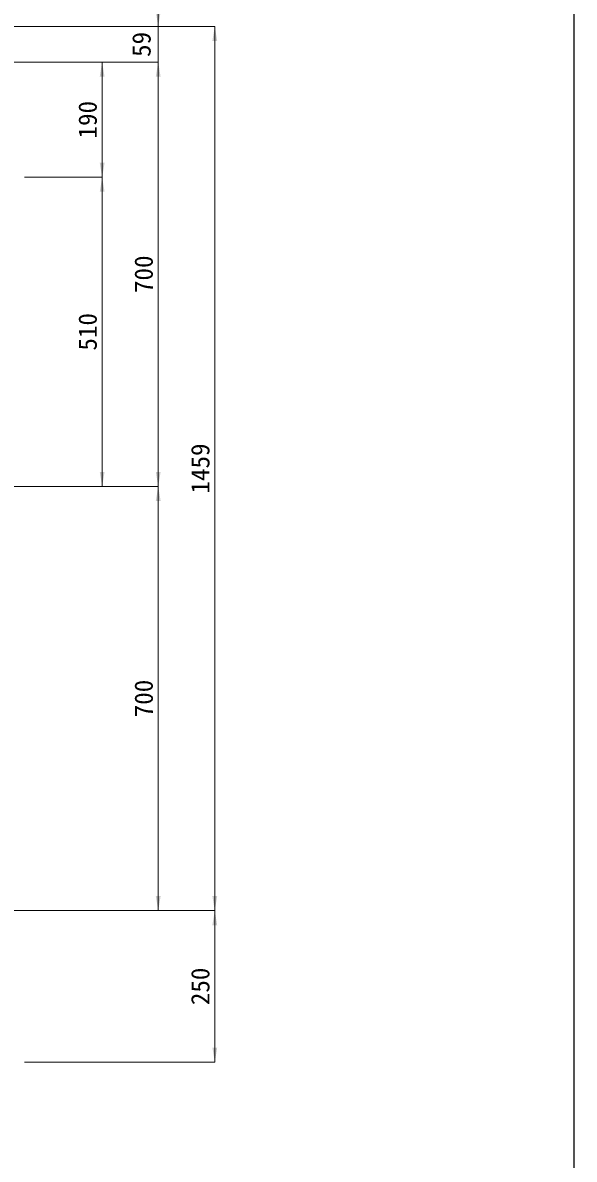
# Model space of a CAD drawing. Units: millimetres at full size; some dimension numbers follow another scale. Extents: x 40781 to 122968, y -21714 to -2620.
# Drawn here: x 76184 to 77093, y -12546 to -10670 of the extents above; entities that cross this region are included whole.
import ezdxf
from ezdxf.enums import TextEntityAlignment as Align

# ---------------------------------------------------------------- set-up
doc = ezdxf.new("R2010")
doc.units = ezdxf.units.MM
doc.header["$LTSCALE"] = 18
doc.layers.add('寸法線', color=7, linetype='Continuous', lineweight=9)
doc.layers.add('枠', color=5, linetype='Continuous', lineweight=25)
doc.styles.add('ＭＳ ゴシック', font='')
doc.styles.get('ＭＳ ゴシック').set_extended_font_data('MS Gothic')

# ---------------------------------------------------------------- blocks, each defined once
blk = doc.blocks.new('filled_arrow')
at = {"color": 0, "linetype": 'Continuous', "lineweight": -2}
blk.add_solid([(7.5, 1.25), (0, 0), (7.5, -1.25)], dxfattribs=at)

msp = doc.modelspace()

# ---------------------------------------------------------------- linework, layer by layer
at = {"layer": '寸法線'}
for p, q in [((76407.39, -10628.44), (76407.39, -10783.44)), ((75994.6, -10676.44), (76407.39, -10676.44)), ((75994.6, -10676.44), (76500.66, -10676.44)), ((76500.66, -12135.44), (76500.66, -10676.44)), ((75939.6, -10735.44), (76407.39, -10735.44)), ((75939.6, -10735.44), (76407.39, -10735.44)), ((75939.6, -10735.44), (76314.98, -10735.44)), ((76314.98, -10735.44), (76314.98, -10925.44)), ((76407.39, -10735.44), (76407.39, -11435.44)), ((76187.1, -10925.44), (76314.98, -10925.44)), ((76187.1, -10925.44), (76314.98, -10925.44)), ((76314.98, -11435.44), (76314.98, -10925.44)), ((75939.6, -11435.44), (76407.39, -11435.44)), ((75939.6, -11435.44), (76314.98, -11435.44)), ((75939.6, -11435.44), (76407.39, -11435.44)), ((76407.39, -12135.44), (76407.39, -11435.44)), ((75937.1, -12135.44), (76500.66, -12135.44)), ((75937.1, -12135.44), (76500.66, -12135.44)), ((75937.1, -12135.44), (76407.39, -12135.44)), ((76500.66, -12135.44), (76500.66, -12385.44)), ((76187.1, -12385.44), (76500.66, -12385.44))]:
    msp.add_line(p, q, dxfattribs=at)
at = {"layer": '枠'}
msp.add_line((77093.18, -14601.31), (77093.18, -10121.31), dxfattribs=at)

# ---------------------------------------------------------------- block references
at = {"layer": '寸法線', "xscale": 3.2, "yscale": 3.2}
for p, rotation in [((76407.39, -10676.44), 90), ((76500.66, -10676.44), 270), ((76314.98, -10735.44), 270), ((76407.39, -10735.44), 270), ((76407.39, -10735.44), 270), ((76314.98, -10925.44), 90), ((76314.98, -10925.44), 270), ((76314.98, -11435.44), 90), ((76407.39, -11435.44), 90), ((76407.39, -11435.44), 270), ((76407.39, -12135.44), 90), ((76500.66, -12135.44), 90), ((76500.66, -12135.44), 270), ((76500.66, -12385.44), 90)]:
    msp.add_blockref('filled_arrow', p, dxfattribs=dict(at, rotation=rotation))

# ---------------------------------------------------------------- texts
at = {"layer": '寸法線', "style": 'ＭＳ ゴシック'}
for s, p in [('59', (76379.7, -10706.2)), ('190', (76290.98, -10830.44)), ('700', (76383.39, -11085.44)), ('510', (76290.98, -11180.44)), ('1459', (76476.66, -11405.94)), ('700', (76383.39, -11785.44)), ('250', (76476.66, -12260.44))]:
    msp.add_text(s, height=30.38, rotation=90, dxfattribs=at).set_placement(p, align=Align.MIDDLE_CENTER)

doc.saveas('drawing.dxf')
